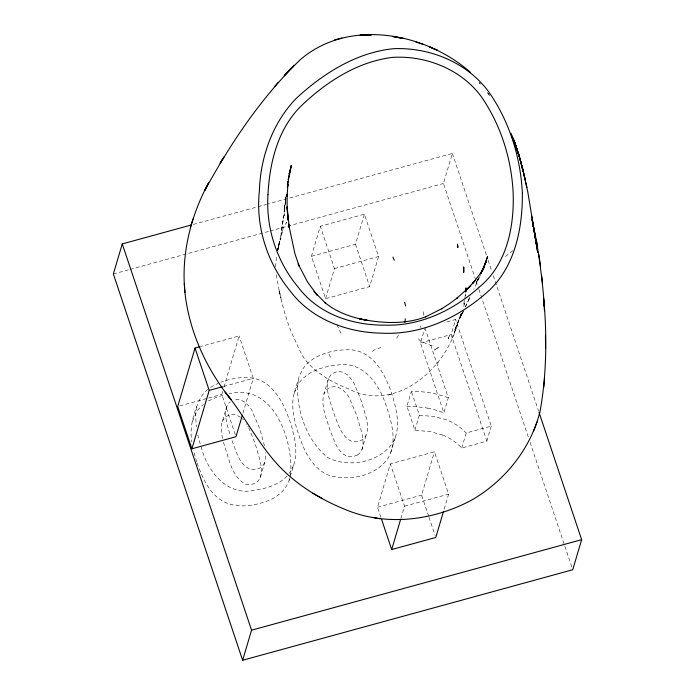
<?xml version="1.0" encoding="UTF-8"?>
<svg xmlns="http://www.w3.org/2000/svg" width="695" height="695" viewBox="0 0 695 695"><rect width="100%" height="100%" fill="white"/><g stroke="black" fill="none" stroke-linecap="round" stroke-linejoin="round"><path stroke-width="0.52" stroke-dasharray="3.48 2.61" d="M275.594 266.871L276.627 255.03M464.156 301.309L463.904 304.21L464.642 300.457M278.86 244.866L279.903 240.253L277.957 249.34L280.102 238.533L283.551 226.822L280.32 240.079L285.671 199.795L284.203 209.986L284.724 205.52L284.177 215.936L285.819 196.885M465.268 295.801L465.476 293.933M464.842 298.45L465.728 291.952M285.263 200.942L285.845 196.39M281.657 229.871L283.708 216.475L281.119 233.902M285.576 198.674L285.845 196.746M290.649 475.067C293.438 439.761 273.613 382.806 228.968 393.744M277.418 250.66L278.886 244.657L278.156 247.741M277.922 249.392L278.565 246.047L277.557 250.695M279.077 243.32L278.156 247.854L278.73 245.543M279.451 242.39L279.581 241.86M207.84 389.382L204.886 392.128A36.852 34.689 16.5 0 0 200.603 397.766C194.035 411.301 189.17 426.704 191.846 441.872M196.807 406.627L195.59 414.446L196.303 426.834M294.046 393.787C291.37 404.134 293.368 415.002 295.792 425.201C301.335 443.975 308.606 465.806 327.562 474.824C348.247 481.887 377.107 476.57 388.983 456.554C397.471 439.692 391.042 419.806 385.282 403.161C378.653 384.309 364.215 363.164 341.679 364.649C327.675 365.613 312.403 369.01 302.125 379.288A36.852 34.689 16.5 0 0 297.842 384.917L294.046 393.787L299.241 376.386L302.299 369.888A36.852 34.689 16.5 0 1 306.582 364.25C318.171 353.008 335.511 349.324 351.175 349.811C374.284 351.722 385.725 375.63 392.197 394.969C396.68 410.172 401.267 428.19 392.701 442.871C379.218 462.592 348.812 468.065 328.092 457.814C306.069 440.665 294.393 406.427 298.503 378.749M278.009 249.045L279.138 245.266L277.731 250.183M461.141 314.053L455.781 328.735L457.38 324.183C445.999 368.758 395.316 413.499 348.438 388.818C332.306 382.485 316.79 373.641 305.539 360.192C299.623 352.365 296.626 342.583 292.065 333.895C284.125 314.375 279.103 293.681 276.106 272.857M235.301 434.696L221.809 394.386L222.721 391.311M223.929 387.211L239.106 335.972L201.176 346.379M222.452 438.389L221.21 430.214L221.505 424.298L226.761 406.506L228.994 402.926A10.495 9.886 16.5 0 1 230.201 401.849M242.955 413.143L253.275 378.306L239.106 335.972M311.403 256.325L320.308 226.257L364.397 214.173L378.567 256.498L369.653 286.575L325.573 298.659L311.403 256.325L355.484 244.24L364.397 214.173M223.382 442.298C228.777 456.546 230.775 476.205 245.457 484.163A10.616 9.991 16.5 0 0 248.019 484.684L251.616 484.45L255.856 482.825A11.155 10.503 16.5 0 0 258.392 480.662L260.173 477.717L265.238 460.924L265.646 452.61M325.573 298.659L334.477 268.591L320.308 226.257M197.111 463C202.601 478.36 210.038 495.613 225.866 502.711C238.455 508.028 252.702 505.943 265.281 501.703C275.733 498.402 285.419 491.018 289.111 480.401L293.568 465.363C298.138 452.619 294.854 438.649 291.518 426.035C285.958 409.294 278.704 390.833 262.701 381.512C249.653 374.857 234.215 377.541 220.967 382.189M357.543 454.947L353.303 456.563L349.707 456.806A10.616 9.991 16.5 0 1 347.153 456.285C336.971 451.993 334.113 439.744 330.134 430.526C326.711 418.772 320.43 406.08 324 393.665L328.448 378.627L330.69 375.048A10.495 9.886 16.5 0 1 332.566 373.502L334.851 372.407A13.301 12.527 16.5 0 1 336.858 371.877L337.431 371.79A11.58 10.903 16.5 0 1 342.522 372.181L347.457 374.822L352.052 380.009A38.199 35.966 16.5 0 1 353.512 382.337L360.462 398.591A264.587 249.097 16.5 0 1 362.477 404.586C364.962 414.985 371.321 427.738 364.545 437.746A11.155 10.503 16.5 0 1 361.999 439.909L357.76 441.534L354.163 441.768A10.616 9.991 16.5 0 1 351.601 441.247C341.419 436.955 338.561 424.706 334.59 415.488C331.168 403.734 324.878 391.042 328.448 378.627M357.543 454.947A11.155 10.503 16.5 0 0 360.088 452.775L361.869 449.839L366.326 434.801M475.771 280.059L443.445 183.489L452.358 153.421L267.462 204.113M424.94 327.927L448.318 397.766L443.862 412.804L420.492 342.965L424.645 328.935M390.807 452.523L395.264 437.485M442.793 435.105L430.413 431.691L414.898 430.188L406.905 406.314L411.362 391.276A158.243 148.982 16.5 0 1 420.788 391.685L428.893 392.579A73.696 69.378 16.5 0 1 431.986 393.118A99.481 93.651 16.5 0 1 448.292 397.827M380.903 517.306L377.524 507.228L390.364 463.895L434.445 451.802L448.614 494.136L443.723 510.643M414.898 430.188L419.354 415.158L411.362 391.276M442.819 435.061A52.116 49.067 16.5 0 1 461.741 448.023L486.839 441.143L451.159 334.556L455.616 319.518L444.366 322.602M400.867 518.6L404.533 506.221L390.364 463.895M428.693 516.307L421.613 495.135L434.445 451.802M461.749 448.014L466.197 432.985L491.287 426.105L455.616 319.518M486.839 441.143L491.287 426.105M290.006 477.726L289.111 480.401M461.306 313.21L460.107 317.042L461.437 313.384M192.35 421.665L196.155 412.804A36.852 34.689 16.5 0 1 200.429 407.166L203.383 404.421M454.243 333.157L455.859 328.474L451.116 340.376M226.761 406.506C223.564 416.357 227.899 426.678 230.445 436.173M461.054 314.018L454.495 330.455L456.65 325.356M260.173 477.717C263.544 467.709 258.861 457.162 256.333 447.502A264.587 249.097 16.5 0 0 254.318 441.507L248.862 428.068M361.869 449.839C365.24 439.822 360.557 429.284 358.029 419.615A264.587 249.097 16.5 0 0 356.005 413.629L349.055 397.366A38.199 35.966 16.5 0 0 347.604 395.047L343.009 389.852L338.074 387.219A11.58 10.903 16.5 0 0 332.974 386.82L332.401 386.915A13.301 12.527 16.5 0 0 330.403 387.436L328.11 388.54A10.495 9.886 16.5 0 0 326.233 390.086L324 393.665M455.321 328.379L455.572 327.753M293.568 465.363L289.285 473.399M479.706 276.697L480.627 274.447M463.643 310.057L456.224 326.468M462.679 312.368L461.411 315.4L463.191 311.673L458.778 319.813L463.191 311.673M478.151 279.494L478.898 277.739L476.205 284.029M222.304 421.544L224.537 417.964A10.495 9.886 16.5 0 1 226.422 416.418L228.707 415.323A13.301 12.527 16.5 0 1 230.714 414.793L231.287 414.698A11.58 10.903 16.5 0 1 236.378 415.089L240.783 417.321M465.329 306.955L470.715 295.801M466.458 304.453L465.346 307.06M264.63 462.679L262.849 465.624A11.155 10.503 16.5 0 1 260.304 467.787L256.064 469.412L252.467 469.646A10.616 9.991 16.5 0 1 249.913 469.134C238.533 464.008 235.918 449.856 231.522 439.44M479.272 277.635L473.782 289.294M396.741 338.283L399.217 333.669M477.76 280.189L479.22 277.566M478.395 278.417L476.318 282.101L478.203 278.808M437.45 363.416L438.389 362.251M287.157 475.945C278.565 485.223 265.612 488.611 253.545 490.47C226.257 495.969 207.119 470.515 201.194 446.946M512.919 250.617L504.944 256.855M372.416 351.435L374.449 349.915L382.632 346.909M210.542 387.35L218.048 383.345M208.378 400.963L216.51 397.227L224.98 394.69M388.409 395.116L391.693 394.03M193.297 224.442L257.02 206.98M258.062 206.693L266.42 204.4M113.354 273.986L129.027 269.695M130.069 269.408L269 231.322M270.042 231.035L443.445 183.489M334.477 268.591L378.567 256.498M223.547 386.455L253.275 378.306M179.77 405.906L207.458 398.322M208.483 398.035L221.809 394.386M420.492 342.965L451.159 334.556M377.524 507.228L421.613 495.135M404.533 506.221L448.614 494.136M419.354 415.158L434.87 416.653L447.25 420.075A52.116 49.067 16.5 0 1 466.189 432.994M432.212 345.754L427.668 344.312L419.415 340.255L417.478 336.814M242.364 418.668L243.398 419.719M487.464 92.583L489.176 94.859M487.725 92.921L490.192 96.197M247.854 426.131L248.358 427.069M329.074 354.328L330.976 358.194M336.953 324.687L341.123 333.496M452.358 153.421L486.396 255.126M488.116 260.26L491.895 271.563M493.276 275.672L538.66 411.266M476.118 281.084L478.525 288.277M478.864 289.302L528.721 438.258M530.103 442.368L572.732 569.752M355.484 244.24L369.653 286.575M429.032 517.315L435.105 535.454M196.746 461.984L193.401 450.204M200.23 443.931L197.858 435.174M279.268 290.936L281.067 298.381L278.912 289.641M264.474 445.738L260.79 432.464A264.587 249.097 16.5 0 0 258.766 426.469L251.816 410.215A38.199 35.966 16.5 0 0 250.365 407.887L245.769 402.7L240.835 400.059A11.58 10.903 16.5 0 0 235.735 399.66L235.162 399.755A13.301 12.527 16.5 0 0 233.164 400.285M420.518 325.859L420.909 327.64M423.316 311.794L423.828 315.599M246.395 423.663A38.199 35.966 16.5 0 1 246.881 424.437M406.905 406.323A158.243 148.982 16.5 0 1 416.331 406.723L424.445 407.618A73.696 69.378 16.5 0 1 427.529 408.147M427.547 408.104A99.481 93.651 16.5 0 1 443.844 412.865M464.503 302.994L463.782 306.599L464.503 302.994M469.742 297.165L467.466 302.421L469.742 297.165M448.935 337.014L448.11 338.856L449.821 335.112L448.935 337.014M285.298 224.511L286.583 222.304L285.298 224.511M436.625 348.612L434.497 350.037L438.458 347.43L436.625 348.612M480.549 84.147L479.15 82.575L480.506 84.13"/><path stroke-width="1.04" d="M470.393 72.323C425.444 32.535 348.421 17.896 300.075 59.874C261.277 97.448 230.653 143.205 204.851 190.395L208.561 182.889C190.508 216.301 181.021 254.579 184.957 292.621C189.179 331.671 206.458 369.062 230.957 399.512L225.137 392.171C244.562 415.732 258.132 443.749 279.034 466.067C297.486 485.397 320.673 499.557 345.337 509.522C386.272 526.784 433.836 520.633 472.218 499.774C505.057 480.662 530.867 448.457 540.067 411.379C550.101 355.223 545.644 297.165 536.488 241.191M543.837 387.202L544.593 377.889M404.95 322.393L405.272 318.744M288.13 179.692L291.318 165.427L288.216 181.143L287.035 196.563L287.157 194.209L287.113 206.928L287.956 220.02L287.113 206.928L289.302 227.847L288.59 224.085L294.897 253.666L299.224 266.246L298.129 263.865L307.572 282.092L317.354 295.34L314.01 291.518L325.364 302.951L324.965 302.629C337.066 312.602 352.356 317.685 367.603 320.464L359.376 318.788C381.199 323.357 404.89 324.782 426.061 316.703L425.601 316.868L442.202 308.476L441.62 308.815L449.587 303.654L457.188 298.016L456.519 298.555L470.802 285.714L467.309 289.042L475.675 279.885L472.357 283.777L479.611 274.508L484.467 266.776L482.478 269.877L486.144 261.476L482.373 270.981L487.595 256.516L485.11 264.361M287.452 183.958L287.834 181.586M287.348 187.563L287.93 184.523L287.382 187.294M289.363 173.116L289.12 174.141L291.318 165.427M191.203 225.015L122.268 243.919L113.354 273.986L242.642 660.25L572.732 569.752L581.645 539.685L539.007 412.3M200.151 346.657L195.026 348.065L177.72 406.471L191.889 448.796L235.979 436.712L242.346 415.193M191.889 448.796L209.195 390.39L195.026 348.065M242.642 660.25L251.555 630.183L122.268 243.919M443.419 511.676L435.782 537.47L391.693 549.554L400.555 519.634M192.958 218.995L190.326 227.534M533.473 431.369L537.079 421.952M480.992 273.509L482.452 269.764L480.879 273.726M224.016 156.844L220.08 163.169L223.59 157.539M278.148 82.392L274.621 86.597M292.951 66.485L284.203 75.686L294.185 65.234M341.862 37.982L334.399 39.997M209.195 390.39L222.522 386.741M251.555 630.183L581.645 539.685M372.477 517.358L379.974 518.791M423.255 44.454L415.818 41.935M437.198 50.222L429.58 46.921L437.459 50.353M312.776 493.198L322.02 498.445M392.962 257.054L394.265 260.243M515.89 145.967L512.093 136.22L518.435 153.3L523.387 171.891L518.435 153.3M511.016 133.292L519.712 157.991M512.093 136.22L516.168 146.662M381.572 519.321L391.693 549.554M514.569 142.249L519.513 157.444L522.51 169.102L521.45 164.758M404.586 302.247L405.68 306.052M526.932 187.528L522.64 168.833L527.679 191.377L536.653 245.543L533.76 227.795M520.642 160.927L523.387 171.891M522.64 168.833L525.411 180.37M535.68 237.36L532.657 223.347M533.517 227.361L537.278 245.031M533.447 226.77L531.996 219.385L532.379 221.349M532.761 223.304L537.687 252.328L534.107 230.158M533.317 224.876L531.701 216.032M535.133 235.909L533.013 224.72L536.123 241.817M540.554 266.194L538.903 254.691M542.578 284.046L541.753 275.993M544.133 306L543.559 298.285L544.454 310.717M184.331 283.517L184.957 292.621M545.445 335.285L545.558 347.952M463.721 267.071L463.721 272.223L463.721 267.071M267.957 194.756C265.794 228.299 276.958 262.171 298.702 287.808C318.901 314.349 352.843 325.486 385.212 325.147C420.597 326.268 454.261 309.892 480.028 286.514C507.211 263.613 514.422 226.127 513.11 192.254C511.355 158.104 500.452 124.049 480.81 95.962C460.55 69.057 425.627 55.279 392.432 57.39C357.221 61.69 325.781 82.201 300.718 106.37C277.609 129.487 269.538 163.073 267.957 194.756M522.353 193.123C522.657 229.637 514.509 269.643 485.014 294.089C456.328 318.762 420.049 335.19 381.659 333.166C347.265 332.636 311.221 319.266 290.154 290.927C267.497 263.353 255.508 226.883 259.357 191.212C260.39 157.417 272.31 123.38 295.879 98.716C322.775 73.722 356.283 52.394 393.561 48.693C429.866 47.164 467.544 62.602 489.176 92.461C509.574 121.851 520.598 157.504 522.353 193.123M466.006 288.025L465.832 291.822L466.006 288.025M362.356 35.089L360.062 35.15L371.339 34.932L362.356 35.089M403.187 38.46L393.257 36.609L403.187 38.46M515.794 145.455L513.579 139.4L517.089 149.338L515.794 145.455M518.678 154.603L516.011 146.827L518.678 154.603M457.849 247.342L457.484 244.249L457.849 247.342"/></g></svg>
